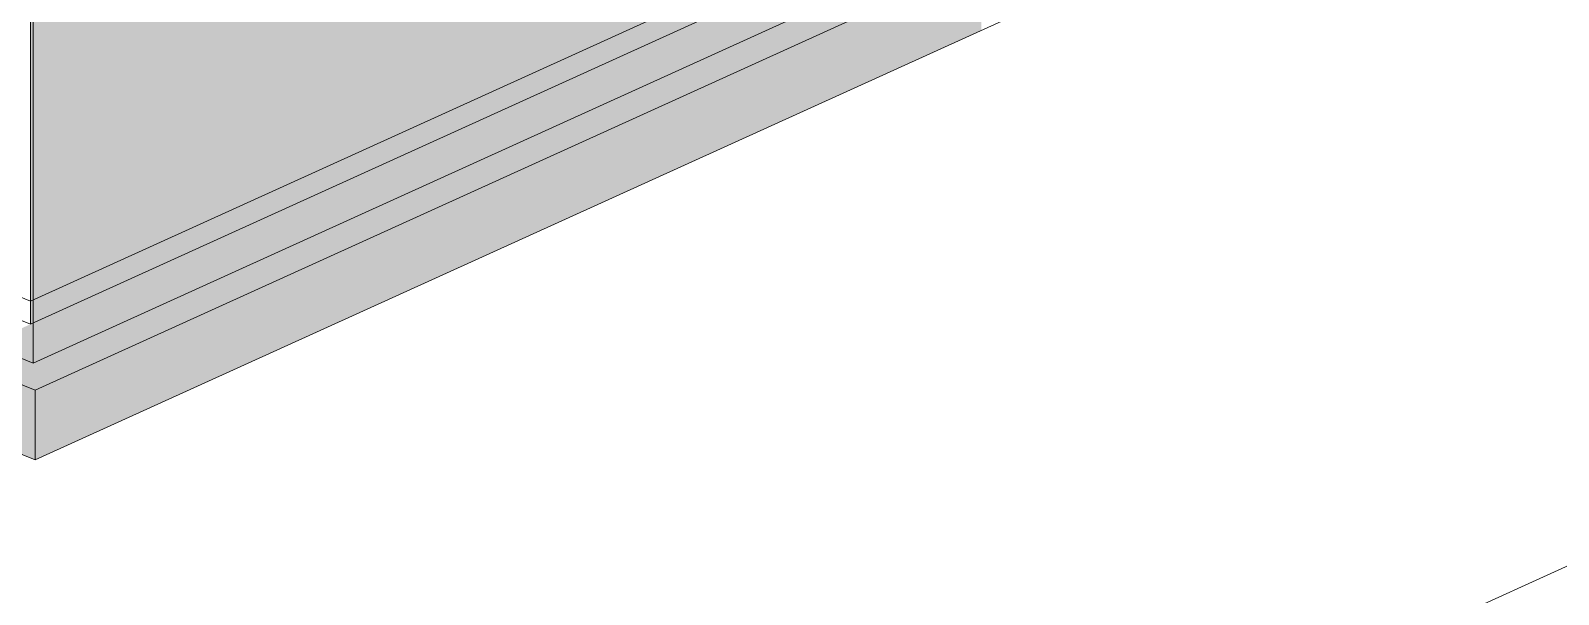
# Model space of a CAD drawing. Header units: inches. Extents: x -8719 to -3484, y -2874 to 4085.
# Drawn here: x -7916 to -7677.8, y 1523.3 to 1611.1 of the extents above; entities that cross this region are included whole.
import ezdxf

# ---------------------------------------------------------------- set-up
doc = ezdxf.new("R2010")
doc.units = ezdxf.units.IN
doc.header["$MEASUREMENT"] = 0
doc.layers.add('A-WALL-PATT-2', color=13, linetype='Continuous', lineweight=13, transparency=0.4)
doc.layers.add('G-ANNO-SYMB', color=111, linetype='Continuous', lineweight=9)
doc.layers.add('S-FNDN', color=32, linetype='Continuous', lineweight=13)

msp = doc.modelspace()

# ---------------------------------------------------------------- hatches: boundary and pattern name
at = {"layer": 'A-WALL-PATT-2'}
h = msp.add_hatch(color=256, dxfattribs=at)
h.paths.add_polyline_path([(-7915.57, 1559.31), (-7772.9, 1624.05), (-7780.18, 1626.99), (-7801.44, 1617.34), (-7804.18, 1619.71), (-7868.21, 1645.53), (-7915.57, 1616.92), (-7915.57, 1565.36)], flags=0)
h.paths.add_polyline_path([(-7780.18, 1638.24), (-7780.18, 1681.6), (-7797.16, 1688.45), (-7802.38, 1685.29), (-7802.38, 1647.2), (-7796.65, 1644.89)], flags=0)
h.paths.add_polyline_path([(-7810.9, 1650.63), (-7810.9, 1680.15), (-7840.2, 1662.45), (-7819.22, 1653.99)], flags=0)
msp.add_hatch(color=256, dxfattribs=at).paths.add_polyline_path([(-7915.57, 1559.31), (-7915.57, 1618.63), (-7915.99, 1618.58), (-7915.99, 1565.36), (-7922.85, 1562.24), (-7915.99, 1559.48)], flags=0)
at = {"layer": 'S-FNDN'}
for points in [[(-7915.28, 1555.08), (-7767.81, 1622), (-7772.9, 1624.05), (-7915.57, 1559.31), (-7927.94, 1564.3), (-7932.74, 1562.12), (-7915.57, 1555.19)], [(-7915.28, 1544.23), (-7767.81, 1611.15), (-7767.81, 1622), (-7915.28, 1555.08), (-7915.28, 1550.15)], [(-7915.28, 1544.23), (-7915.28, 1555.08), (-7932.74, 1562.12), (-7932.74, 1551.27), (-7915.57, 1544.35)]]:
    msp.add_hatch(color=256, dxfattribs=at).paths.add_polyline_path(points, flags=0)

# ---------------------------------------------------------------- linework, layer by layer
at = {"layer": 'G-ANNO-SYMB'}
msp.add_line((-8254.47, 1265.41), (-7441.79, 1634.19), dxfattribs=at)
at = {"layer": 'S-FNDN'}
for p, q in [((-7915.28, 1555.08), (-7680.86, 1661.45)), ((-7915.99, 1655.41), (-7915.99, 1565.36)), ((-7915.57, 1559.31), (-7706.53, 1654.17)), ((-7915.57, 1649.36), (-7915.57, 1559.31)), ((-8072.12, 1631.93), (-7915.99, 1568.97)), ((-7774, 1629.79), (-7915.99, 1565.36)), ((-7915.28, 1544.23), (-7724.76, 1630.68)), ((-7915.99, 1565.36), (-8071.79, 1628.18)), ((-7915.99, 1568.97), (-7804.18, 1619.71)), ((-7940.02, 1569.17), (-7915.57, 1559.31)), ((-7944.82, 1566.99), (-7915.28, 1555.08)), ((-7915.28, 1544.23), (-7944.82, 1556.14)), ((-7915.28, 1555.08), (-7915.28, 1544.23))]:
    msp.add_line(p, q, dxfattribs=at)

doc.saveas('drawing.dxf')
